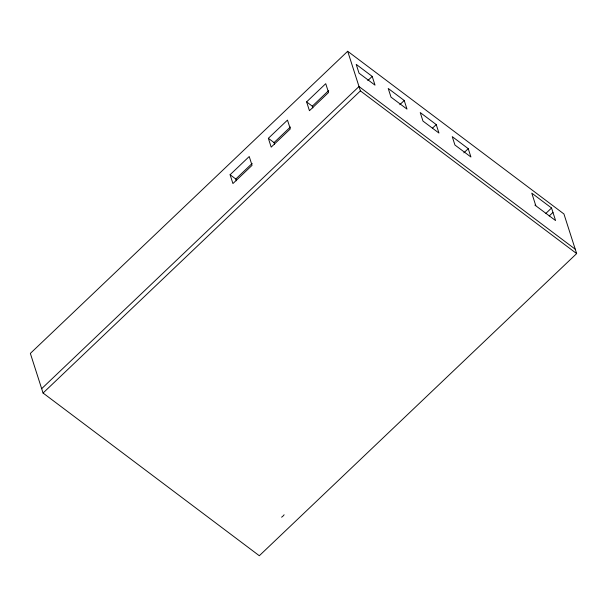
<?xml version="1.0" encoding="UTF-8"?>
<svg xmlns="http://www.w3.org/2000/svg" width="607" height="607" viewBox="0 0 607 607"><rect width="100%" height="100%" fill="white"/><g stroke="black" fill="none" stroke-linecap="round" stroke-linejoin="round"><path stroke-width="0.91" d="M347.69 51.269L30.35 353.411L43.067 393.033L259.31 555.731L576.65 253.589L563.933 213.968L347.69 51.269L360.406 90.891L576.65 253.589M230.099 174.733L249.227 156.523L252.057 165.339L232.929 183.549L230.099 174.733L235.789 179.012L236.358 180.78M268.355 138.313L287.483 120.103L290.313 128.919L271.185 147.129L268.355 138.313L274.045 142.592L274.614 144.36M306.611 101.893L325.731 83.683L328.562 92.499L309.441 110.709L306.611 101.893L312.302 106.172L312.863 107.94M235.789 179.012L252.186 163.404M274.045 142.592L290.442 126.984M312.302 106.172L328.69 90.564M41.671 388.67L359.01 86.528L575.254 249.227M367.812 80.594L372.212 76.406L356.21 64.365L359.041 73.181L375.02 85.155L372.212 76.406M43.067 393.033L360.406 90.891M399.823 104.685L404.224 100.489L388.214 88.447L391.007 97.135L406.986 109.108L404.224 100.489M432.465 128.168L436.236 124.579L420.226 112.538L422.973 121.081L438.96 133.062L436.236 124.579M463.839 152.85L468.24 148.662L452.238 136.621L454.939 145.035L470.926 157.008L468.24 148.662M545.89 213.383L551.543 207.996L531.77 193.117L535.799 205.674M549.191 215.993L552.962 212.404M534.904 205.113L555.58 220.553L551.543 207.996M284.114 514.766A4.757 2.307 -53 0 1 281.58 517.172"/></g></svg>
